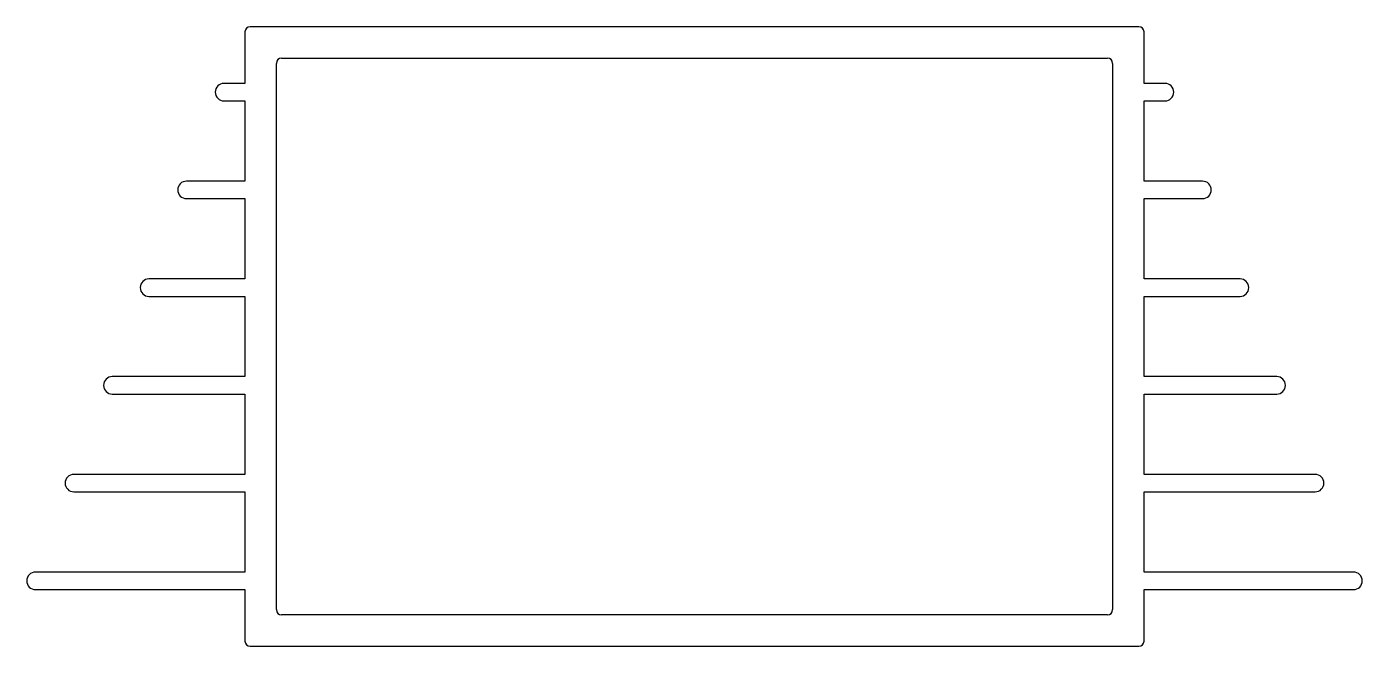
# Model space of a CAD drawing. Extents: x 2057.4 to 2133.9, y 1130.5 to 1166.
import ezdxf

# ---------------------------------------------------------------- set-up
doc = ezdxf.new("R2010")
doc.units = 0
doc.layers.get('0').update_dxf_attribs({"linetype": 'CONTINUOUS'})

msp = doc.modelspace()

# ---------------------------------------------------------------- linework, layer by layer
for p, q in [((2121.123, 1165.958), (2070.223, 1165.958)), ((2069.923, 1165.658), (2069.923, 1162.708)), ((2121.423, 1162.708), (2121.423, 1165.658)), ((2071.723, 1132.558), (2071.723, 1163.858)), ((2072.023, 1164.158), (2119.323, 1164.158)), ((2119.623, 1163.858), (2119.623, 1132.558)), ((2069.923, 1162.708), (2068.723, 1162.708)), ((2122.623, 1162.708), (2121.423, 1162.708)), ((2068.723, 1161.708), (2069.923, 1161.708)), ((2069.923, 1161.708), (2069.923, 1157.108)), ((2121.423, 1157.108), (2121.423, 1161.708)), ((2121.423, 1161.708), (2122.623, 1161.708)), ((2069.923, 1157.108), (2066.573, 1157.108)), ((2124.773, 1157.108), (2121.423, 1157.108)), ((2066.573, 1156.108), (2069.923, 1156.108)), ((2069.923, 1156.108), (2069.923, 1151.508)), ((2121.423, 1151.508), (2121.423, 1156.108)), ((2121.423, 1156.108), (2124.773, 1156.108)), ((2069.923, 1151.508), (2064.423, 1151.508)), ((2126.923, 1151.508), (2121.423, 1151.508)), ((2064.423, 1150.508), (2069.923, 1150.508)), ((2069.923, 1150.508), (2069.923, 1145.908)), ((2121.423, 1145.908), (2121.423, 1150.508)), ((2121.423, 1150.508), (2126.923, 1150.508)), ((2069.923, 1145.908), (2062.323, 1145.908)), ((2129.023, 1145.908), (2121.423, 1145.908)), ((2062.323, 1144.908), (2069.923, 1144.908)), ((2069.923, 1144.908), (2069.923, 1140.308)), ((2121.423, 1140.308), (2121.423, 1144.908)), ((2121.423, 1144.908), (2129.023, 1144.908)), ((2069.923, 1140.308), (2060.123, 1140.308)), ((2131.223, 1140.308), (2121.423, 1140.308)), ((2060.123, 1139.308), (2069.923, 1139.308)), ((2069.923, 1139.308), (2069.923, 1134.708)), ((2121.423, 1134.708), (2121.423, 1139.308)), ((2121.423, 1139.308), (2131.223, 1139.308)), ((2069.923, 1134.708), (2057.923, 1134.708)), ((2133.423, 1134.708), (2121.423, 1134.708)), ((2057.923, 1133.708), (2069.923, 1133.708)), ((2069.923, 1133.708), (2069.923, 1130.758)), ((2121.423, 1130.758), (2121.423, 1133.708)), ((2121.423, 1133.708), (2133.423, 1133.708)), ((2119.323, 1132.258), (2072.023, 1132.258)), ((2070.223, 1130.458), (2121.123, 1130.458))]:
    msp.add_line(p, q)
for centre, radius, start, end in [((2070.223, 1165.658), 0.3, 90, 180), ((2121.123, 1165.658), 0.3, 0, 90), ((2072.023, 1163.858), 0.3, 90, 180), ((2119.323, 1163.858), 0.3, 0, 90), ((2068.723, 1162.208), 0.5, 90, 270), ((2122.623, 1162.208), 0.5, 270, 90), ((2066.573, 1156.608), 0.5, 90, 270), ((2124.773, 1156.608), 0.5, 270, 90), ((2064.423, 1151.008), 0.5, 90, 270), ((2126.923, 1151.008), 0.5, 270, 90), ((2062.323, 1145.408), 0.5, 90, 270), ((2129.023, 1145.408), 0.5, 270, 90), ((2060.123, 1139.808), 0.5, 90, 270), ((2131.223, 1139.808), 0.5, 270, 90), ((2057.923, 1134.208), 0.5, 90, 270), ((2133.423, 1134.208), 0.5, 270, 90), ((2072.023, 1132.558), 0.3, 180, 270), ((2119.323, 1132.558), 0.3, 270, 0), ((2070.223, 1130.758), 0.3, 180, 270), ((2121.123, 1130.758), 0.3, 270, 360)]:
    msp.add_arc(centre, radius, start, end)

doc.saveas('drawing.dxf')
